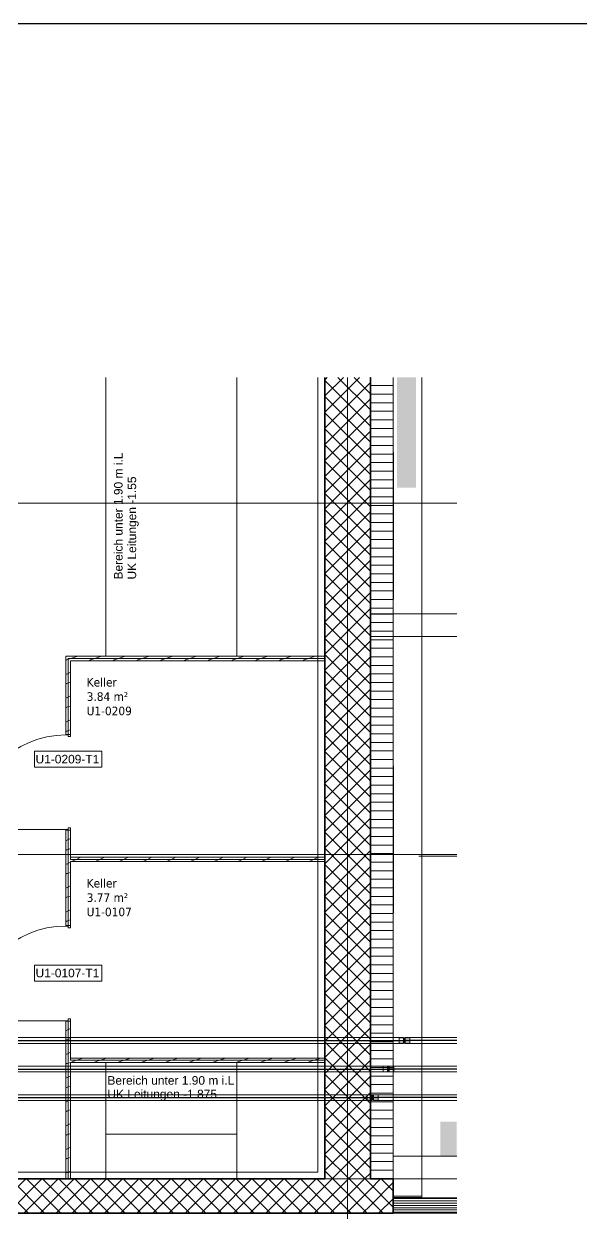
# Model space of a CAD drawing. Extents: x -932 to 937, y -179 to 471.
# Drawn here: x 306.1 to 403.8, y 257 to 465.5 of the extents above; entities that cross this region are included whole.
import ezdxf
from ezdxf.lldxf.tags import DXFTag

# ---------------------------------------------------------------- set-up
doc = ezdxf.new("R2010")
doc.units = 0
doc.layers.get('0').update_dxf_attribs({"lineweight": 13})
for name, color, linetype, lineweight in [('A-AREA-____-IDEN', 7, 'Continuous', 5), ('A-DETL-____-HDLN', 7, '_Verdeckte Linien_', 9), ('A-DOOR-____-IDEN', 7, 'Continuous', 5), ('A-DOOR-FRAM-MCUT', 7, 'Continuous', 9), ('A-DOOR-OPNG-OTLN', 7, 'Continuous', 9), ('A-FLOR-____-OTLN', 7, 'Continuous', 9), ('A-FLOR-____-OVHD', 7, 'Strichpunkt - Fein', 9), ('A-WALL-____-MCUT', 7, 'Continuous', 35), ('A-WALL-____-PATT', 7, 'Continuous', 35), ('A-WALL-FNSH-MCUT', 7, 'Continuous', 35), ('E-LITE-EQPM-OTLN', 7, 'Continuous', 9), ('M-EQPM-____-OTLN', 7, 'Continuous', 9), ('S-COLS-____-OTLN', 7, 'Continuous', 9), ('S-GRID-____-OTLN', 7, 'Continuous', 5), ('Text', 7, 'Continuous', 5)]:
    doc.layers.add(name, color=color, linetype=linetype, lineweight=lineweight)
doc.layers.add('A-DETL-____-OTLN', color=5, linetype='Continuous', lineweight=9, true_color=0x0000ff)
doc.layers.add('EL01_WAN_Röhre Boden', color=7, linetype='Continuous', lineweight=13, true_color=0xff6666)
doc.styles.get("Standard").update_dxf_attribs({"font": 'arial.ttf'})
tags = doc.linetypes.add('_Rasterlinie_', pattern=[0.375, 0.2, -0.05, 0.075, -0.05]).pattern_tags.tags
tags[10:11] = [DXFTag(74, 4), DXFTag(75, 0), DXFTag(340, '0'), DXFTag(46, 1.0), DXFTag(50, 0.0), DXFTag(44, 0.0), DXFTag(45, 0.0)]
tags[8:9] = [DXFTag(74, 4), DXFTag(75, 0), DXFTag(340, '0'), DXFTag(46, 1.0), DXFTag(50, 0.0), DXFTag(44, 0.0), DXFTag(45, 0.0)]
tags[6:7] = [DXFTag(74, 4), DXFTag(75, 0), DXFTag(340, '0'), DXFTag(46, 1.0), DXFTag(50, 0.0), DXFTag(44, 0.0), DXFTag(45, 0.0)]
tags[4:5] = [DXFTag(74, 4), DXFTag(75, 0), DXFTag(340, '0'), DXFTag(46, 1.0), DXFTag(50, 0.0), DXFTag(44, 0.0), DXFTag(45, 0.0)]
tags = doc.linetypes.add('_Verdeckte Linien_', pattern=[0.15, 0.1, -0.05]).pattern_tags.tags
tags[6:7] = [DXFTag(74, 4), DXFTag(75, 0), DXFTag(340, '0'), DXFTag(46, 1.0), DXFTag(50, 0.0), DXFTag(44, 0.0), DXFTag(45, 0.0)]
tags[4:5] = [DXFTag(74, 4), DXFTag(75, 0), DXFTag(340, '0'), DXFTag(46, 1.0), DXFTag(50, 0.0), DXFTag(44, 0.0), DXFTag(45, 0.0)]
tags = doc.linetypes.add('ACAD_ISO03W100', pattern=[30, 12, -18]).pattern_tags.tags
tags[6:7] = [DXFTag(74, 4), DXFTag(75, 0), DXFTag(340, '0'), DXFTag(46, 0.0), DXFTag(50, 0.0), DXFTag(44, 0.0), DXFTag(45, 0.0)]
tags[4:5] = [DXFTag(74, 4), DXFTag(75, 0), DXFTag(340, '0'), DXFTag(46, 0.0), DXFTag(50, 0.0), DXFTag(44, 0.0), DXFTag(45, 0.0)]
tags = doc.linetypes.add('Gestrichelt', pattern=[0.1, 0.05, -0.05]).pattern_tags.tags
tags[6:7] = [DXFTag(74, 4), DXFTag(75, 0), DXFTag(340, '0'), DXFTag(46, 1.0), DXFTag(50, 0.0), DXFTag(44, 0.0), DXFTag(45, 0.0)]
tags[4:5] = [DXFTag(74, 4), DXFTag(75, 0), DXFTag(340, '0'), DXFTag(46, 1.0), DXFTag(50, 0.0), DXFTag(44, 0.0), DXFTag(45, 0.0)]
tags = doc.linetypes.add('Strichpunkt - Fein', pattern=[0.2, 0.1, -0.05, 0, -0.05]).pattern_tags.tags
tags[10:11] = [DXFTag(74, 4), DXFTag(75, 0), DXFTag(340, '0'), DXFTag(46, 1.0), DXFTag(50, 0.0), DXFTag(44, 0.0), DXFTag(45, 0.0)]
tags[8:9] = [DXFTag(74, 4), DXFTag(75, 0), DXFTag(340, '0'), DXFTag(46, 1.0), DXFTag(50, 0.0), DXFTag(44, 0.0), DXFTag(45, 0.0)]
tags[6:7] = [DXFTag(74, 4), DXFTag(75, 0), DXFTag(340, '0'), DXFTag(46, 1.0), DXFTag(50, 0.0), DXFTag(44, 0.0), DXFTag(45, 0.0)]
tags[4:5] = [DXFTag(74, 4), DXFTag(75, 0), DXFTag(340, '0'), DXFTag(46, 1.0), DXFTag(50, 0.0), DXFTag(44, 0.0), DXFTag(45, 0.0)]
tags = doc.linetypes.add('STRICHPUNKT2', pattern=[12.7, 6.35, -3.175, 0, -3.175]).pattern_tags.tags
tags[10:11] = [DXFTag(74, 4), DXFTag(75, 0), DXFTag(340, '0'), DXFTag(46, 0.0), DXFTag(50, 0.0), DXFTag(44, 0.0), DXFTag(45, 0.0)]
tags[8:9] = [DXFTag(74, 4), DXFTag(75, 0), DXFTag(340, '0'), DXFTag(46, 0.0), DXFTag(50, 0.0), DXFTag(44, 0.0), DXFTag(45, 0.0)]
tags[6:7] = [DXFTag(74, 4), DXFTag(75, 0), DXFTag(340, '0'), DXFTag(46, 0.0), DXFTag(50, 0.0), DXFTag(44, 0.0), DXFTag(45, 0.0)]
tags[4:5] = [DXFTag(74, 4), DXFTag(75, 0), DXFTag(340, '0'), DXFTag(46, 0.0), DXFTag(50, 0.0), DXFTag(44, 0.0), DXFTag(45, 0.0)]

# ---------------------------------------------------------------- blocks, each defined once
blk = doc.blocks.new('Referenz-A0UJ2H3XXE', base_point=(-911.85, -117.71))
at = {"layer": 'A-DETL-____-HDLN', "color": 0, "linetype": '_Verdeckte Linien_', "ltscale": 0.13}
blk.add_line((375.36, 319.59), (382.01, 319.59), dxfattribs=at)
at = {"layer": 'A-DETL-____-OTLN', "color": 0, "linetype": 'Gestrichelt', "ltscale": 0.13}
for p, q in [((320.46, 403.53), (320.46, 354.66)), ((343.46, 354.66), (343.46, 403.53)), ((320.46, 283.39), (320.46, 262.99)), ((343.46, 262.99), (343.46, 283.39)), ((343.46, 270.85), (320.46, 270.85))]:
    blk.add_line(p, q, dxfattribs=at)
at = {"layer": 'A-DOOR-____-IDEN', "color": 0, "linetype": 'Continuous', "ltscale": 0.13}
for p, q in [((307.94, 337.97), (319.78, 337.97)), ((307.94, 335.19), (307.94, 337.97)), ((319.78, 337.97), (319.78, 335.19)), ((319.78, 335.19), (307.94, 335.19)), ((307.94, 300.47), (319.78, 300.47)), ((307.94, 297.69), (307.94, 300.47)), ((319.78, 300.47), (319.78, 297.69)), ((319.78, 297.69), (307.94, 297.69))]:
    blk.add_line(p, q, dxfattribs=at)
at = {"layer": 'A-DOOR-FRAM-MCUT', "color": 0, "linetype": 'Continuous', "ltscale": 0.13}
for p, q in [((313.46, 340.94), (314.26, 340.94)), ((313.46, 340.84), (313.46, 340.94)), ((313.86, 340.84), (313.46, 340.84)), ((313.86, 340.54), (313.86, 340.84)), ((314.26, 340.54), (313.86, 340.54)), ((314.26, 340.94), (314.26, 340.54)), ((313.46, 324.24), (313.86, 324.24)), ((313.46, 324.14), (313.46, 324.24)), ((314.26, 324.14), (313.46, 324.14)), ((313.86, 324.54), (314.26, 324.54)), ((313.86, 324.24), (313.86, 324.54)), ((314.26, 324.54), (314.26, 324.14)), ((313.46, 307.44), (314.26, 307.44)), ((313.46, 307.34), (313.46, 307.44)), ((313.86, 307.34), (313.46, 307.34)), ((313.86, 307.04), (313.86, 307.34)), ((314.26, 307.04), (313.86, 307.04)), ((314.26, 307.44), (314.26, 307.04)), ((313.46, 290.74), (313.86, 290.74)), ((313.46, 290.64), (313.46, 290.74)), ((314.26, 290.64), (313.46, 290.64)), ((313.86, 291.04), (314.26, 291.04)), ((313.86, 290.74), (313.86, 291.04)), ((314.26, 291.04), (314.26, 290.64))]:
    blk.add_line(p, q, dxfattribs=at)
at = {"layer": 'A-DOOR-OPNG-OTLN', "color": 0, "linetype": 'Continuous', "ltscale": 0.13}
for p, q in [((313.46, 324.24), (296.86, 324.24)), ((313.46, 290.74), (296.86, 290.74))]:
    blk.add_line(p, q, dxfattribs=at)
for centre in [(313.46, 324.24), (313.46, 290.74)]:
    blk.add_ellipse(centre, major_axis=(0, 16.6), ratio=1, start_param=0, end_param=1.570796, dxfattribs=at)
at = {"layer": 'A-FLOR-____-OTLN', "color": 0, "linetype": 'Continuous', "ltscale": 0.13}
for p, q in [((375.86, 259.71), (375.86, 259.99)), ((375.86, 259.71), (382.01, 259.71)), ((370.86, 256.99), (382.01, 256.99)), ((382.01, 257.01), (375.86, 257.01)), ((375.86, 256.99), (375.86, 257.01))]:
    blk.add_line(p, q, dxfattribs=at)
at = {"layer": 'A-FLOR-____-OVHD', "color": 0, "linetype": 'Strichpunkt - Fein', "ltscale": 0.13}
for p, q in [((357.66, 403.53), (357.66, 264.19)), ((382.01, 362.09), (366.86, 362.09)), ((366.86, 358.09), (382.01, 358.09)), ((382.01, 266.99), (370.86, 266.99)), ((357.66, 264.19), (209.76, 264.19)), ((382.01, 262.99), (218.26, 262.99))]:
    blk.add_line(p, q, dxfattribs=at)
at = {"layer": 'A-WALL-____-MCUT', "color": 0, "linetype": 'Continuous', "ltscale": 0.35}
for p, q in [((358.86, 403.53), (358.86, 262.99)), ((366.86, 262.99), (366.86, 403.53)), ((358.86, 262.99), (144.26, 262.99)), ((370.86, 262.99), (366.86, 262.99)), ((370.86, 256.99), (370.86, 262.99)), ((103.46, 256.99), (370.86, 256.99))]:
    blk.add_line(p, q, dxfattribs=at)
at = {"layer": 'A-WALL-____-MCUT', "color": 0, "linetype": 'Continuous', "lineweight": 9, "ltscale": 0.13}
for p, q in [((370.86, 262.99), (370.86, 403.53)), ((358.86, 354.26), (313.86, 354.26)), ((313.86, 340.94), (313.86, 354.26)), ((313.86, 307.44), (313.86, 324.14)), ((314.26, 319.43), (314.26, 319.03)), ((358.86, 319.03), (314.26, 319.03)), ((313.86, 262.99), (313.86, 290.64)), ((314.26, 284.19), (314.26, 283.79)), ((358.86, 283.79), (314.26, 283.79))]:
    blk.add_line(p, q, dxfattribs=at)
at = {"layer": 'A-WALL-____-PATT', "color": 0, "linetype": 'Continuous', "lineweight": 9, "ltscale": 0.13}
for p, q in [((358.86, 403.1), (359.3, 403.53)), ((358.86, 400.27), (362.13, 403.53)), ((358.86, 397.44), (364.96, 403.53)), ((366.86, 395), (358.86, 403)), ((358.86, 394.61), (366.86, 402.61)), ((366.86, 397.83), (361.16, 403.53)), ((366.86, 400.66), (363.99, 403.53)), ((366.86, 403.49), (366.81, 403.53)), ((366.86, 402.09), (370.86, 402.09)), ((366.86, 400.59), (370.86, 400.59)), ((366.86, 392.17), (358.86, 400.17)), ((358.86, 391.78), (366.86, 399.78)), ((366.86, 399.09), (370.86, 399.09)), ((366.86, 389.34), (358.86, 397.34)), ((358.86, 388.96), (366.86, 396.96)), ((366.86, 397.59), (370.86, 397.59)), ((366.86, 386.52), (358.86, 394.52)), ((366.86, 396.09), (370.86, 396.09)), ((366.86, 394.59), (370.86, 394.59)), ((358.86, 386.13), (366.86, 394.13)), ((366.86, 393.09), (370.86, 393.09)), ((366.86, 383.69), (358.86, 391.69)), ((358.86, 383.3), (366.86, 391.3)), ((366.86, 391.59), (370.86, 391.59)), ((366.86, 390.09), (370.86, 390.09)), ((366.86, 380.86), (358.86, 388.86)), ((358.86, 380.47), (366.86, 388.47)), ((366.86, 388.59), (370.86, 388.59)), ((366.86, 378.03), (358.86, 386.03)), ((366.86, 387.09), (370.86, 387.09)), ((358.86, 377.64), (366.86, 385.64)), ((366.86, 385.59), (370.86, 385.59)), ((366.86, 384.09), (370.86, 384.09)), ((366.86, 375.2), (358.86, 383.2)), ((358.86, 374.81), (366.86, 382.81)), ((366.86, 382.59), (370.86, 382.59)), ((366.86, 372.37), (358.86, 380.37)), ((358.86, 371.98), (366.86, 379.98)), ((366.86, 381.09), (370.86, 381.09)), ((366.86, 379.59), (370.86, 379.59)), ((366.86, 369.55), (358.86, 377.55)), ((366.86, 378.09), (370.86, 378.09)), ((358.86, 369.16), (366.86, 377.16)), ((366.86, 376.59), (370.86, 376.59)), ((366.86, 366.72), (358.86, 374.72)), ((358.86, 366.33), (366.86, 374.33)), ((366.86, 375.09), (370.86, 375.09)), ((366.86, 373.59), (370.86, 373.59)), ((366.86, 363.89), (358.86, 371.89)), ((358.86, 363.5), (366.86, 371.5)), ((366.86, 372.09), (370.86, 372.09)), ((366.86, 370.59), (370.86, 370.59)), ((366.86, 361.06), (358.86, 369.06)), ((358.86, 360.67), (366.86, 368.67)), ((366.86, 369.09), (370.86, 369.09)), ((366.86, 367.59), (370.86, 367.59)), ((366.86, 358.23), (358.86, 366.23)), ((358.86, 357.84), (366.86, 365.84)), ((366.86, 366.09), (370.86, 366.09)), ((366.86, 355.4), (358.86, 363.4)), ((358.86, 355.01), (366.86, 363.01)), ((366.86, 364.59), (370.86, 364.59)), ((366.86, 363.09), (370.86, 363.09)), ((366.86, 362.04), (370.86, 362.04)), ((366.86, 352.58), (358.86, 360.58)), ((358.86, 352.19), (366.86, 360.19)), ((366.86, 360.54), (370.86, 360.54)), ((366.86, 359.04), (370.86, 359.04)), ((366.86, 349.75), (358.86, 357.75)), ((358.86, 349.36), (366.86, 357.36)), ((366.86, 357.54), (370.86, 357.54)), ((315.55, 354.66), (314.35, 354.26)), ((319.71, 354.66), (318.51, 354.26)), ((323.88, 354.66), (322.68, 354.26)), ((328.04, 354.66), (326.84, 354.26)), ((332.21, 354.66), (331.01, 354.26)), ((336.37, 354.66), (335.17, 354.26)), ((340.54, 354.66), (339.34, 354.26)), ((344.7, 354.66), (343.5, 354.26)), ((348.86, 354.66), (347.66, 354.26)), ((353.03, 354.66), (351.83, 354.26)), ((357.19, 354.66), (355.99, 354.26)), ((366.86, 346.92), (358.86, 354.92)), ((358.86, 346.53), (366.86, 354.53)), ((366.86, 356.04), (370.86, 356.04)), ((366.86, 354.54), (370.86, 354.54)), ((313.59, 354), (313.46, 353.91)), ((313.86, 354.1), (313.62, 354.02)), ((314.35, 354.26), (313.86, 354.1)), ((317.76, 354), (317.57, 353.86)), ((318.51, 354.26), (317.79, 354.02)), ((321.93, 354), (321.73, 353.86)), ((322.68, 354.26), (321.95, 354.02)), ((326.09, 354), (325.9, 353.86)), ((326.84, 354.26), (326.12, 354.02)), ((330.26, 354), (330.06, 353.86)), ((331.01, 354.26), (330.28, 354.02)), ((334.42, 354.01), (334.23, 353.86)), ((335.17, 354.26), (334.45, 354.02)), ((338.59, 354.01), (338.39, 353.86)), ((339.34, 354.26), (338.61, 354.02)), ((342.75, 354.01), (342.56, 353.86)), ((343.5, 354.26), (342.78, 354.02)), ((346.92, 354.01), (346.72, 353.86)), ((347.66, 354.26), (346.94, 354.02)), ((351.08, 354.01), (350.89, 353.86)), ((351.83, 354.26), (351.11, 354.02)), ((355.25, 354.01), (355.05, 353.86)), ((355.99, 354.26), (355.27, 354.02)), ((366.86, 353.04), (370.86, 353.04)), ((313.86, 351.64), (313.46, 351.44)), ((314.26, 351.84), (313.86, 351.64)), ((366.86, 344.09), (358.86, 352.09)), ((358.86, 343.7), (366.86, 351.7)), ((366.86, 351.54), (370.86, 351.54)), ((313.59, 349.84), (313.46, 349.74)), ((313.86, 349.93), (313.62, 349.85)), ((314.26, 350.07), (313.86, 349.93)), ((366.86, 341.26), (358.86, 349.26)), ((358.86, 340.87), (366.86, 348.87)), ((366.86, 350.04), (370.86, 350.04)), ((366.86, 348.54), (370.86, 348.54)), ((313.86, 347.48), (313.46, 347.28)), ((314.26, 347.68), (313.86, 347.48)), ((366.86, 338.43), (358.86, 346.43)), ((366.86, 347.04), (370.86, 347.04)), ((313.6, 345.67), (313.46, 345.58)), ((313.86, 345.77), (313.62, 345.69)), ((314.26, 345.9), (313.86, 345.77)), ((358.86, 338.04), (366.86, 346.04)), ((366.86, 345.54), (370.86, 345.54)), ((313.86, 343.31), (313.46, 343.11)), ((314.26, 343.51), (313.86, 343.31)), ((366.86, 335.6), (358.86, 343.6)), ((358.86, 335.22), (366.86, 343.22)), ((366.86, 344.04), (370.86, 344.04)), ((366.86, 342.54), (370.86, 342.54)), ((313.6, 341.51), (313.46, 341.41)), ((313.86, 341.6), (313.62, 341.52)), ((314.26, 341.74), (313.86, 341.6)), ((366.86, 332.78), (358.86, 340.78)), ((358.86, 332.39), (366.86, 340.39)), ((366.86, 341.04), (370.86, 341.04)), ((366.86, 329.95), (358.86, 337.95)), ((366.86, 339.54), (370.86, 339.54)), ((366.86, 338.04), (370.86, 338.04)), ((358.86, 329.56), (366.86, 337.56)), ((366.86, 336.54), (370.86, 336.54)), ((366.86, 327.12), (358.86, 335.12)), ((358.86, 326.73), (366.86, 334.73)), ((366.86, 335.04), (370.86, 335.04)), ((366.86, 324.29), (358.86, 332.29)), ((358.86, 323.9), (366.86, 331.9)), ((366.86, 333.54), (370.86, 333.54)), ((366.86, 332.04), (370.86, 332.04)), ((366.86, 330.54), (370.86, 330.54)), ((366.86, 321.46), (358.86, 329.46)), ((358.86, 321.07), (366.86, 329.07)), ((366.86, 329.04), (370.86, 329.04)), ((366.86, 327.54), (370.86, 327.54)), ((366.86, 318.63), (358.86, 326.63)), ((358.86, 318.24), (366.86, 326.24)), ((366.86, 326.04), (370.86, 326.04)), ((366.86, 315.81), (358.86, 323.81)), ((358.86, 315.42), (366.86, 323.42)), ((366.86, 324.54), (370.86, 324.54)), ((313.86, 322.49), (313.46, 322.29)), ((314.26, 322.69), (313.86, 322.49)), ((366.86, 323.04), (370.86, 323.04)), ((366.86, 321.54), (370.86, 321.54)), ((313.6, 320.69), (313.46, 320.59)), ((313.86, 320.78), (313.62, 320.7)), ((314.26, 320.91), (313.86, 320.78)), ((316.06, 319.43), (315.26, 319.03)), ((320.23, 319.43), (319.43, 319.03)), ((324.39, 319.43), (323.59, 319.03)), ((328.56, 319.43), (327.76, 319.03)), ((332.72, 319.43), (331.92, 319.03)), ((336.89, 319.43), (336.09, 319.03)), ((341.05, 319.43), (340.25, 319.03)), ((345.22, 319.43), (344.42, 319.03)), ((349.38, 319.43), (348.58, 319.03)), ((353.55, 319.43), (352.75, 319.03)), ((357.71, 319.43), (356.91, 319.03)), ((366.86, 312.98), (358.86, 320.98)), ((358.86, 312.59), (366.86, 320.59)), ((366.86, 320.04), (370.86, 320.04)), ((313.86, 318.32), (313.46, 318.12)), ((314.26, 318.52), (313.86, 318.32)), ((315.26, 319.03), (314.46, 318.63)), ((319.43, 319.03), (318.63, 318.63)), ((323.59, 319.03), (322.79, 318.63)), ((327.76, 319.03), (326.96, 318.63)), ((331.92, 319.03), (331.12, 318.63)), ((336.09, 319.03), (335.29, 318.63)), ((340.25, 319.03), (339.45, 318.63)), ((344.42, 319.03), (343.62, 318.63)), ((348.58, 319.03), (347.78, 318.63)), ((352.75, 319.03), (351.95, 318.63)), ((356.91, 319.03), (356.11, 318.63)), ((366.86, 310.15), (358.86, 318.15)), ((358.86, 309.76), (366.86, 317.76)), ((366.86, 318.54), (370.86, 318.54)), ((366.86, 317.04), (370.86, 317.04)), ((313.6, 316.52), (313.46, 316.42)), ((313.86, 316.61), (313.62, 316.53)), ((314.26, 316.75), (313.86, 316.61)), ((366.86, 307.32), (358.86, 315.32)), ((358.86, 306.93), (366.86, 314.93)), ((366.86, 315.54), (370.86, 315.54)), ((313.86, 314.16), (313.46, 313.96)), ((314.26, 314.36), (313.86, 314.16)), ((366.86, 314.04), (370.86, 314.04)), ((313.6, 312.36), (313.46, 312.26)), ((313.86, 312.45), (313.62, 312.37)), ((314.26, 312.58), (313.86, 312.45)), ((366.86, 304.49), (358.86, 312.49)), ((358.86, 304.1), (366.86, 312.1)), ((366.86, 312.54), (370.86, 312.54)), ((366.86, 311.04), (370.86, 311.04)), ((313.86, 309.99), (313.46, 309.79)), ((314.26, 310.19), (313.86, 309.99)), ((366.86, 301.66), (358.86, 309.66)), ((358.86, 301.27), (366.86, 309.27)), ((366.86, 309.54), (370.86, 309.54)), ((313.6, 308.19), (313.46, 308.09)), ((313.86, 308.28), (313.62, 308.21)), ((314.26, 308.42), (313.86, 308.28)), ((366.86, 298.83), (358.86, 306.83)), ((366.86, 308.04), (370.86, 308.04)), ((358.86, 298.45), (366.86, 306.45)), ((366.86, 306.54), (370.86, 306.54)), ((366.86, 305.04), (370.86, 305.04)), ((366.86, 296.01), (358.86, 304.01)), ((358.86, 295.62), (366.86, 303.62)), ((366.86, 303.54), (370.86, 303.54)), ((366.86, 293.18), (358.86, 301.18)), ((358.86, 292.79), (366.86, 300.79)), ((366.86, 302.04), (370.86, 302.04)), ((366.86, 300.54), (370.86, 300.54)), ((366.86, 290.35), (358.86, 298.35)), ((366.86, 299.04), (370.86, 299.04)), ((358.86, 289.96), (366.86, 297.96)), ((366.86, 297.54), (370.86, 297.54)), ((366.86, 287.52), (358.86, 295.52)), ((358.86, 287.13), (366.86, 295.13)), ((366.86, 296.04), (370.86, 296.04)), ((366.86, 294.54), (370.86, 294.54)), ((366.86, 284.69), (358.86, 292.69)), ((358.86, 284.3), (366.86, 292.3)), ((366.86, 293.04), (370.86, 293.04)), ((366.86, 291.54), (370.86, 291.54)), ((366.86, 290.04), (370.86, 290.04)), ((313.86, 289.17), (313.46, 288.97)), ((314.26, 289.37), (313.86, 289.17)), ((366.86, 281.86), (358.86, 289.86)), ((358.86, 281.47), (366.86, 289.47)), ((366.86, 288.54), (370.86, 288.54)), ((313.6, 287.37), (313.46, 287.27)), ((313.86, 287.46), (313.62, 287.38)), ((314.26, 287.59), (313.86, 287.46)), ((366.86, 279.04), (358.86, 287.04)), ((358.86, 278.65), (366.86, 286.65)), ((366.86, 287.04), (370.86, 287.04)), ((313.86, 285.01), (313.46, 284.81)), ((314.26, 285.21), (313.86, 285.01)), ((315.33, 283.79), (314.26, 283.43)), ((316.12, 284.05), (315.33, 283.79)), ((316.39, 284.19), (316.14, 284.06)), ((319.49, 283.79), (318.29, 283.39)), ((320.29, 284.05), (319.49, 283.79)), ((320.55, 284.19), (320.31, 284.06)), ((323.66, 283.79), (322.46, 283.39)), ((324.45, 284.05), (323.66, 283.79)), ((324.72, 284.19), (324.47, 284.06)), ((327.82, 283.79), (326.62, 283.39)), ((328.62, 284.05), (327.82, 283.79)), ((328.88, 284.19), (328.64, 284.06)), ((331.99, 283.79), (330.79, 283.39)), ((332.78, 284.05), (331.99, 283.79)), ((333.05, 284.19), (332.8, 284.06)), ((336.15, 283.79), (334.95, 283.39)), ((336.95, 284.05), (336.15, 283.79)), ((337.21, 284.19), (336.97, 284.06)), ((340.32, 283.79), (339.12, 283.39)), ((341.11, 284.05), (340.32, 283.79)), ((341.38, 284.19), (341.13, 284.06)), ((344.48, 283.79), (343.28, 283.39)), ((345.28, 284.05), (344.48, 283.79)), ((345.54, 284.19), (345.3, 284.06)), ((348.65, 283.79), (347.45, 283.39)), ((349.44, 284.05), (348.65, 283.79)), ((349.71, 284.19), (349.46, 284.06)), ((352.81, 283.79), (351.61, 283.39)), ((353.61, 284.05), (352.81, 283.79)), ((353.87, 284.19), (353.63, 284.06)), ((356.98, 283.79), (355.78, 283.39)), ((357.77, 284.05), (356.98, 283.79)), ((358.04, 284.19), (357.79, 284.06)), ((366.86, 276.21), (358.86, 284.21)), ((358.86, 275.82), (366.86, 283.82)), ((366.86, 285.54), (370.86, 285.54)), ((366.86, 284.04), (370.86, 284.04)), ((313.6, 283.21), (313.46, 283.1)), ((313.86, 283.3), (313.62, 283.22)), ((314.26, 283.43), (313.86, 283.3)), ((366.86, 282.54), (370.86, 282.54)), ((313.86, 280.84), (313.46, 280.64)), ((314.26, 281.04), (313.86, 280.84)), ((366.86, 273.38), (358.86, 281.38)), ((358.86, 272.99), (366.86, 280.99)), ((366.86, 281.04), (370.86, 281.04)), ((366.86, 279.54), (370.86, 279.54)), ((313.6, 279.04), (313.46, 278.94)), ((313.86, 279.13), (313.62, 279.05)), ((314.26, 279.27), (313.86, 279.13)), ((366.86, 270.55), (358.86, 278.55)), ((358.86, 270.16), (366.86, 278.16)), ((366.86, 278.04), (370.86, 278.04)), ((313.86, 276.68), (313.46, 276.48)), ((314.26, 276.88), (313.86, 276.68)), ((366.86, 267.72), (358.86, 275.72)), ((358.86, 267.33), (366.86, 275.33)), ((366.86, 276.54), (370.86, 276.54)), ((313.6, 274.88), (313.46, 274.77)), ((313.86, 274.97), (313.62, 274.89)), ((314.26, 275.1), (313.86, 274.97)), ((366.86, 275.04), (370.86, 275.04)), ((366.86, 273.54), (370.86, 273.54)), ((313.86, 272.51), (313.46, 272.31)), ((314.26, 272.71), (313.86, 272.51)), ((366.86, 264.89), (358.86, 272.89)), ((358.86, 264.5), (366.86, 272.5)), ((366.86, 272.04), (370.86, 272.04)), ((313.6, 270.71), (313.46, 270.61)), ((313.86, 270.8), (313.62, 270.72)), ((314.26, 270.94), (313.86, 270.8)), ((365.94, 262.99), (358.86, 270.07)), ((360.17, 262.99), (366.86, 269.68)), ((366.86, 270.54), (370.86, 270.54)), ((366.86, 269.04), (370.86, 269.04)), ((313.86, 268.35), (313.46, 268.15)), ((314.26, 268.55), (313.86, 268.35)), ((363.11, 262.99), (358.86, 267.24)), ((366.86, 267.54), (370.86, 267.54)), ((313.6, 266.55), (313.46, 266.44)), ((313.86, 266.64), (313.63, 266.56)), ((314.26, 266.77), (313.86, 266.64)), ((363, 262.99), (366.86, 266.85)), ((366.86, 266.04), (370.86, 266.04)), ((300.43, 256.99), (306.43, 262.99)), ((306.89, 256.99), (300.89, 262.99)), ((303.26, 256.99), (309.26, 262.99)), ((309.72, 256.99), (303.72, 262.99)), ((306.09, 256.99), (312.09, 262.99)), ((312.55, 256.99), (306.55, 262.99)), ((308.92, 256.99), (314.92, 262.99)), ((315.37, 256.99), (309.37, 262.99)), ((311.75, 256.99), (317.75, 262.99)), ((318.2, 256.99), (312.2, 262.99)), ((313.86, 264.18), (313.46, 263.98)), ((314.26, 264.38), (313.86, 264.18)), ((314.57, 256.99), (320.57, 262.99)), ((321.03, 256.99), (315.03, 262.99)), ((317.4, 256.99), (323.4, 262.99)), ((323.86, 256.99), (317.86, 262.99)), ((320.23, 256.99), (326.23, 262.99)), ((326.69, 256.99), (320.69, 262.99)), ((323.06, 256.99), (329.06, 262.99)), ((329.52, 256.99), (323.52, 262.99)), ((325.89, 256.99), (331.89, 262.99)), ((332.34, 256.99), (326.34, 262.99)), ((328.72, 256.99), (334.72, 262.99)), ((335.17, 256.99), (329.17, 262.99)), ((331.54, 256.99), (337.54, 262.99)), ((338, 256.99), (332, 262.99)), ((334.37, 256.99), (340.37, 262.99)), ((340.83, 256.99), (334.83, 262.99)), ((337.2, 256.99), (343.2, 262.99)), ((343.66, 256.99), (337.66, 262.99)), ((340.03, 256.99), (346.03, 262.99)), ((346.49, 256.99), (340.49, 262.99)), ((342.86, 256.99), (348.86, 262.99)), ((349.32, 256.99), (343.32, 262.99)), ((345.69, 256.99), (351.69, 262.99)), ((352.14, 256.99), (346.14, 262.99)), ((348.52, 256.99), (354.52, 262.99)), ((354.97, 256.99), (348.97, 262.99)), ((351.34, 256.99), (357.34, 262.99)), ((357.8, 256.99), (351.8, 262.99)), ((354.17, 256.99), (360.17, 262.99)), ((360.63, 256.99), (354.63, 262.99)), ((357, 256.99), (363, 262.99)), ((363.46, 256.99), (357.46, 262.99)), ((360.29, 262.99), (358.86, 264.41)), ((359.83, 256.99), (365.83, 262.99)), ((366.29, 256.99), (360.29, 262.99)), ((366.86, 259.24), (363.11, 262.99)), ((365.83, 262.99), (366.86, 264.02)), ((366.86, 262.07), (365.94, 262.99)), ((366.86, 264.54), (370.86, 264.54)), ((366.86, 263.04), (370.86, 263.04)), ((366.86, 261.19), (368.66, 262.99)), ((370.86, 260.89), (368.77, 262.99)), ((362.66, 256.99), (366.86, 261.19)), ((366.86, 258.36), (370.86, 262.36)), ((370.86, 258.07), (366.86, 262.07)), ((369.11, 256.99), (366.86, 259.24)), ((368.31, 256.99), (370.86, 259.53)), ((365.49, 256.99), (366.86, 258.36))]:
    blk.add_line(p, q, dxfattribs=at)
at = {"layer": 'A-WALL-FNSH-MCUT', "color": 0, "linetype": 'Continuous', "lineweight": 9, "ltscale": 0.13}
for p, q in [((358.86, 354.66), (313.46, 354.66)), ((313.46, 354.66), (313.46, 340.94)), ((314.26, 353.86), (358.86, 353.86)), ((314.26, 340.94), (314.26, 353.86)), ((313.46, 340.94), (314.26, 340.94)), ((313.46, 324.14), (313.46, 307.44)), ((314.26, 324.14), (313.46, 324.14)), ((314.26, 319.43), (314.26, 324.14)), ((358.86, 319.43), (314.26, 319.43)), ((314.26, 318.63), (358.86, 318.63)), ((314.26, 307.44), (314.26, 318.63)), ((313.46, 307.44), (314.26, 307.44)), ((313.46, 290.64), (313.46, 262.99)), ((314.26, 290.64), (313.46, 290.64)), ((314.26, 284.19), (314.26, 290.64)), ((358.86, 284.19), (314.26, 284.19)), ((314.26, 262.99), (314.26, 283.39)), ((314.26, 283.39), (358.86, 283.39))]:
    blk.add_line(p, q, dxfattribs=at)
at = {"layer": 'E-LITE-EQPM-OTLN', "color": 0, "linetype": 'Continuous', "ltscale": 0.13}
for p, q in [((370.9, 390.44), (370.86, 390.44)), ((370.86, 390.44), (370.9, 390.44)), ((370.86, 390.04), (370.9, 390.04)), ((370.9, 390.04), (370.86, 390.04)), ((370.9, 364.65), (370.9, 390.44)), ((370.9, 390.44), (370.9, 390.04)), ((370.9, 365.04), (370.9, 390.04)), ((370.9, 390.04), (370.9, 365.04)), ((370.9, 365.04), (370.9, 390.04)), ((370.86, 365.04), (370.9, 365.04)), ((370.86, 365.04), (370.9, 365.04)), ((370.9, 365.04), (370.9, 364.65)), ((370.9, 364.65), (370.86, 364.65)), ((370.9, 364.65), (370.86, 364.65)), ((370.9, 335.44), (370.86, 335.44)), ((370.86, 335.44), (370.9, 335.44)), ((370.86, 335.04), (370.9, 335.04)), ((370.9, 335.04), (370.86, 335.04)), ((370.9, 309.65), (370.9, 335.44)), ((370.9, 335.44), (370.9, 335.04)), ((370.9, 310.04), (370.9, 335.04)), ((370.9, 335.04), (370.9, 310.04)), ((370.9, 310.04), (370.9, 335.04)), ((370.86, 310.04), (370.9, 310.04)), ((370.86, 310.04), (370.9, 310.04)), ((370.9, 309.65), (370.86, 309.65)), ((370.9, 309.65), (370.86, 309.65)), ((370.9, 310.04), (370.9, 309.65))]:
    blk.add_line(p, q, dxfattribs=at)
at = {"layer": 'M-EQPM-____-OTLN', "color": 0, "linetype": 'Continuous', "ltscale": 0.13}
for p, q in [((370.86, 259.75), (375.86, 259.75)), ((375.86, 259.72), (370.86, 259.72)), ((370.86, 259.72), (375.86, 259.72)), ((375.86, 259.71), (370.86, 259.71)), ((370.86, 259.55), (382.01, 259.55)), ((370.86, 259.15), (382.01, 259.15)), ((370.86, 258.75), (382.01, 258.75)), ((370.86, 258.35), (382.01, 258.35)), ((370.86, 257.95), (382.01, 257.95)), ((370.86, 257.55), (382.01, 257.55)), ((370.86, 257.15), (382.01, 257.15)), ((370.86, 257.01), (382.01, 257.01))]:
    blk.add_line(p, q, dxfattribs=at)
at = {"layer": 'S-COLS-____-OTLN', "color": 0, "linetype": 'Continuous', "ltscale": 0.13}
for p, q in [((375.86, 319.28), (375.86, 403.53)), ((375.86, 259.99), (375.86, 319.28)), ((370.86, 259.99), (375.86, 259.99))]:
    blk.add_line(p, q, dxfattribs=at)
at = {"layer": 'S-GRID-____-OTLN', "color": 0, "linetype": '_Rasterlinie_', "ltscale": 0.13}
for p, q in [((362.86, 224.99), (362.86, 403.53)), ((73.03, 381.49), (382.01, 381.49)), ((71.46, 319.89), (382.01, 319.89)), ((71.46, 256.99), (382.01, 256.99))]:
    blk.add_line(p, q, dxfattribs=at)
at = {"layer": 'Text', "color": 7, "linetype": 'Continuous', "ltscale": 0.13, "true_color": 0xffffff}
for points in [[(371.54, 384.19), (371.54, 403.53), (373.6, 403.53)], [(371.54, 384.19), (373.6, 403.53), (374.87, 403.53)], [(371.54, 384.19), (374.87, 403.53), (374.87, 384.19)], [(379.13, 273.01), (382.01, 273.01), (382.01, 272.08)], [(379.13, 273.01), (382.01, 272.08), (382.01, 269.71)], [(379.13, 273.01), (382.01, 269.71), (379.13, 269.71)], [(379.13, 270.23), (382.01, 270.23), (382.01, 269.27)], [(379.13, 270.23), (382.01, 269.27), (382.01, 266.93)], [(379.13, 270.23), (382.01, 266.93), (379.13, 266.93)]]:
    blk.add_solid(points, dxfattribs=at)
at = {"layer": 'A-AREA-____-IDEN', "color": 0, "linetype": 'Continuous', "ltscale": 0.13, "char_height": 1.5, "attachment_point": 1}
for s, insert in [('{\\W0.9;\\fVerdana;Keller}', (317.11, 350.83)), ('{\\W0.9;\\fVerdana;3.84 m²}', (317.11, 348.32)), ('{\\W0.9;\\fVerdana;U1-0209}', (317.11, 345.8)), ('{\\W0.9;\\fVerdana;Keller}', (317.11, 315.59)), ('{\\W0.9;\\fVerdana;3.77 m²}', (317.11, 313.07)), ('{\\W0.9;\\fVerdana;U1-0107}', (317.11, 310.56))]:
    blk.add_mtext(s, dxfattribs=dict(at, insert=insert))
at = {"layer": 'A-DOOR-____-IDEN', "color": 0, "linetype": 'Continuous', "ltscale": 0.13, "char_height": 1.5, "attachment_point": 1}
for s, insert in [('{\\fArial;U1-0209-T1}', (308.14, 337.35)), ('{\\fArial;U1-0107-T1}', (308.14, 299.85))]:
    blk.add_mtext(s, dxfattribs=dict(at, insert=insert))
at = {"layer": 'Text', "color": 0, "linetype": 'Continuous', "ltscale": 0.13, "char_height": 1.5, "attachment_point": 1, "rotation": 90}
for s, insert in [('{\\fArial;Bereich unter 1.90 m i.L}', (321.9, 368.1)), ('{\\fArial;UK Leitungen -1.55}', (324.28, 368.1))]:
    blk.add_mtext(s, dxfattribs=dict(at, insert=insert))
at = {"layer": 'Text', "color": 0, "linetype": 'Continuous', "ltscale": 0.13, "char_height": 1.5, "attachment_point": 1}
for s, insert in [('{\\fArial;Bereich unter 1.90 m i.L}', (320.74, 281.02)), ('{\\fArial;UK Leitungen -1.875}', (320.74, 278.63))]:
    blk.add_mtext(s, dxfattribs=dict(at, insert=insert))
blk = doc.blocks.new('Wickelfalzrohr-A0UJ2H41XE', base_point=(370.18, 281.77))
at = {"color": 0, "linetype": 'ByBlock', "lineweight": -2, "ltscale": 0.13}
for p, q in [((382.01, 282.77), (370.18, 282.77)), ((370.18, 282.77), (370.18, 282.47)), ((370.18, 282.47), (370.18, 282.06)), ((370.18, 282.06), (370.18, 281.77)), ((370.18, 281.77), (382.01, 281.77))]:
    blk.add_line(p, q, dxfattribs=at)
at = {"color": 0, "linetype": 'STRICHPUNKT2', "lineweight": 25, "ltscale": 0.25}
blk.add_line((382.01, 282.27), (370.18, 282.27), dxfattribs=at)
blk = doc.blocks.new('Wickelfalzrohr-A0UJ2H4BXE', base_point=(252.68, 286.77))
at = {"color": 0, "linetype": 'ByBlock', "lineweight": -2, "ltscale": 0.13}
for p, q in [((372.68, 287.77), (252.68, 287.77)), ((252.68, 287.47), (252.68, 287.77)), ((252.68, 287.06), (252.68, 287.47)), ((252.68, 286.77), (252.68, 287.06)), ((252.68, 286.77), (372.68, 286.77)), ((372.68, 287.47), (372.68, 287.77)), ((372.68, 287.06), (372.68, 287.47)), ((372.68, 286.77), (372.68, 287.06))]:
    blk.add_line(p, q, dxfattribs=at)
at = {"color": 0, "linetype": 'STRICHPUNKT2', "lineweight": 25, "ltscale": 0.25}
blk.add_line((252.68, 287.27), (372.68, 287.27), dxfattribs=at)
blk = doc.blocks.new('Steckverbinder-A0UJ2H4FXE', base_point=(371.88, 286.77))
at = {"color": 0, "linetype": 'ByBlock', "lineweight": -2, "ltscale": 0.13}
for p, q in [((373.78, 287.76), (371.88, 287.76)), ((371.88, 287.76), (371.88, 287.47)), ((371.88, 287.47), (371.88, 287.06)), ((371.88, 287.06), (371.88, 286.78)), ((371.88, 286.78), (373.78, 286.78)), ((372.83, 287.77), (372.83, 286.77)), ((373.78, 287.76), (373.78, 287.47)), ((373.78, 287.47), (373.78, 287.06)), ((373.78, 287.06), (373.78, 286.78))]:
    blk.add_line(p, q, dxfattribs=at)
at = {"color": 0, "linetype": 'STRICHPUNKT2', "lineweight": 25, "ltscale": 0.25}
blk.add_line((371.88, 287.27), (373.78, 287.27), dxfattribs=at)
blk = doc.blocks.new('Wickelfalzrohr-A0UJ2H4NXE', base_point=(372.98, 286.77))
at = {"color": 0, "linetype": 'ByBlock', "lineweight": -2, "ltscale": 0.13}
for p, q in [((382.01, 287.77), (372.98, 287.77)), ((372.98, 287.77), (372.98, 287.47)), ((372.98, 287.47), (372.98, 287.06)), ((372.98, 287.06), (372.98, 286.77)), ((372.98, 286.77), (382.01, 286.77))]:
    blk.add_line(p, q, dxfattribs=at)
at = {"color": 0, "linetype": 'STRICHPUNKT2', "lineweight": 25, "ltscale": 0.25}
blk.add_line((382.01, 287.27), (372.98, 287.27), dxfattribs=at)
blk = doc.blocks.new('Wickelfalzrohr-A0UJ2H4PXE', base_point=(247.11, 276.77))
at = {"color": 0, "linetype": 'ByBlock', "lineweight": -2, "ltscale": 0.13}
for p, q in [((367.11, 277.77), (247.11, 277.77)), ((247.11, 277.47), (247.11, 277.77)), ((247.11, 277.06), (247.11, 277.47)), ((367.11, 277.47), (367.11, 277.77)), ((367.11, 277.06), (367.11, 277.47)), ((247.11, 276.77), (247.11, 277.06)), ((247.11, 276.77), (367.11, 276.77)), ((367.11, 276.77), (367.11, 277.06))]:
    blk.add_line(p, q, dxfattribs=at)
at = {"color": 0, "linetype": 'STRICHPUNKT2', "lineweight": 25, "ltscale": 0.25}
blk.add_line((247.11, 277.27), (367.11, 277.27), dxfattribs=at)
blk = doc.blocks.new('Wickelfalzrohr-A0UJ2H53XE', base_point=(367.41, 276.77))
at = {"color": 0, "linetype": 'ByBlock', "lineweight": -2, "ltscale": 0.13}
for p, q in [((382.01, 277.77), (367.41, 277.77)), ((367.41, 277.77), (367.41, 277.47)), ((367.41, 277.47), (367.41, 277.06)), ((367.41, 277.06), (367.41, 276.77)), ((367.41, 276.77), (382.01, 276.77))]:
    blk.add_line(p, q, dxfattribs=at)
at = {"color": 0, "linetype": 'STRICHPUNKT2', "lineweight": 25, "ltscale": 0.25}
blk.add_line((382.01, 277.27), (367.41, 277.27), dxfattribs=at)
blk = doc.blocks.new('Steckverbinder-A0UJ2H55XE', base_point=(366.31, 276.77))
at = {"color": 0, "linetype": 'ByBlock', "lineweight": -2, "ltscale": 0.13}
for p, q in [((368.21, 277.76), (366.31, 277.76)), ((366.31, 277.76), (366.31, 277.47)), ((366.31, 277.47), (366.31, 277.06)), ((367.26, 277.77), (367.26, 276.77)), ((368.21, 277.76), (368.21, 277.47)), ((368.21, 277.47), (368.21, 277.06)), ((366.31, 277.06), (366.31, 276.78)), ((366.31, 276.78), (368.21, 276.78)), ((368.21, 277.06), (368.21, 276.78))]:
    blk.add_line(p, q, dxfattribs=at)
at = {"color": 0, "linetype": 'STRICHPUNKT2', "lineweight": 25, "ltscale": 0.25}
blk.add_line((366.31, 277.27), (368.21, 277.27), dxfattribs=at)
blk = doc.blocks.new('Wickelfalzrohr-A0UJ2H5TXE', base_point=(249.88, 281.77))
at = {"color": 0, "linetype": 'ByBlock', "lineweight": -2, "ltscale": 0.13}
for p, q in [((369.88, 282.77), (249.88, 282.77)), ((249.88, 282.47), (249.88, 282.77)), ((249.88, 282.06), (249.88, 282.47)), ((249.88, 281.77), (249.88, 282.06)), ((249.88, 281.77), (369.88, 281.77)), ((369.88, 282.47), (369.88, 282.77)), ((369.88, 282.06), (369.88, 282.47)), ((369.88, 281.77), (369.88, 282.06))]:
    blk.add_line(p, q, dxfattribs=at)
at = {"color": 0, "linetype": 'STRICHPUNKT2', "lineweight": 25, "ltscale": 0.25}
blk.add_line((249.88, 282.27), (369.88, 282.27), dxfattribs=at)
blk = doc.blocks.new('Steckverbinder-A0UJ2H6JXE', base_point=(369.08, 281.77))
at = {"color": 0, "linetype": 'ByBlock', "lineweight": -2, "ltscale": 0.13}
for p, q in [((370.98, 282.76), (369.08, 282.76)), ((369.08, 282.76), (369.08, 282.47)), ((369.08, 282.47), (369.08, 282.06)), ((369.08, 282.06), (369.08, 281.78)), ((369.08, 281.78), (370.98, 281.78)), ((370.03, 282.77), (370.03, 281.77)), ((370.98, 282.76), (370.98, 282.47)), ((370.98, 282.47), (370.98, 282.06)), ((370.98, 282.06), (370.98, 281.78))]:
    blk.add_line(p, q, dxfattribs=at)
at = {"color": 0, "linetype": 'STRICHPUNKT2', "lineweight": 25, "ltscale": 0.25}
blk.add_line((369.08, 282.27), (370.98, 282.27), dxfattribs=at)

msp = doc.modelspace()

# ---------------------------------------------------------------- linework, layer by layer
at = {"color": 0, "linetype": 'ByBlock', "lineweight": -2, "ltscale": 0.13}
msp.add_line((607.58, 465.53), (-932.42, 465.53), dxfattribs=at)

# ---------------------------------------------------------------- block references
at = {"color": 9, "lineweight": 25, "ltscale": 0.25, "true_color": 0xc0c0c0}
msp.add_blockref('Referenz-A0UJ2H3XXE', (-911.85, -117.71), dxfattribs=at)
at = {"layer": 'EL01_WAN_Röhre Boden', "color": 1, "linetype": 'ACAD_ISO03W100', "ltscale": 0.13, "true_color": 0xff0000}
for name, p in [('Wickelfalzrohr-A0UJ2H4BXE', (252.68, 286.77)), ('Steckverbinder-A0UJ2H4FXE', (371.88, 286.77)), ('Wickelfalzrohr-A0UJ2H4NXE', (372.98, 286.77)), ('Wickelfalzrohr-A0UJ2H5TXE', (249.88, 281.77)), ('Steckverbinder-A0UJ2H6JXE', (369.08, 281.77)), ('Wickelfalzrohr-A0UJ2H41XE', (370.18, 281.77)), ('Wickelfalzrohr-A0UJ2H4PXE', (247.11, 276.77)), ('Steckverbinder-A0UJ2H55XE', (366.31, 276.77)), ('Wickelfalzrohr-A0UJ2H53XE', (367.41, 276.77))]:
    msp.add_blockref(name, p, dxfattribs=at)

doc.saveas('drawing.dxf')
